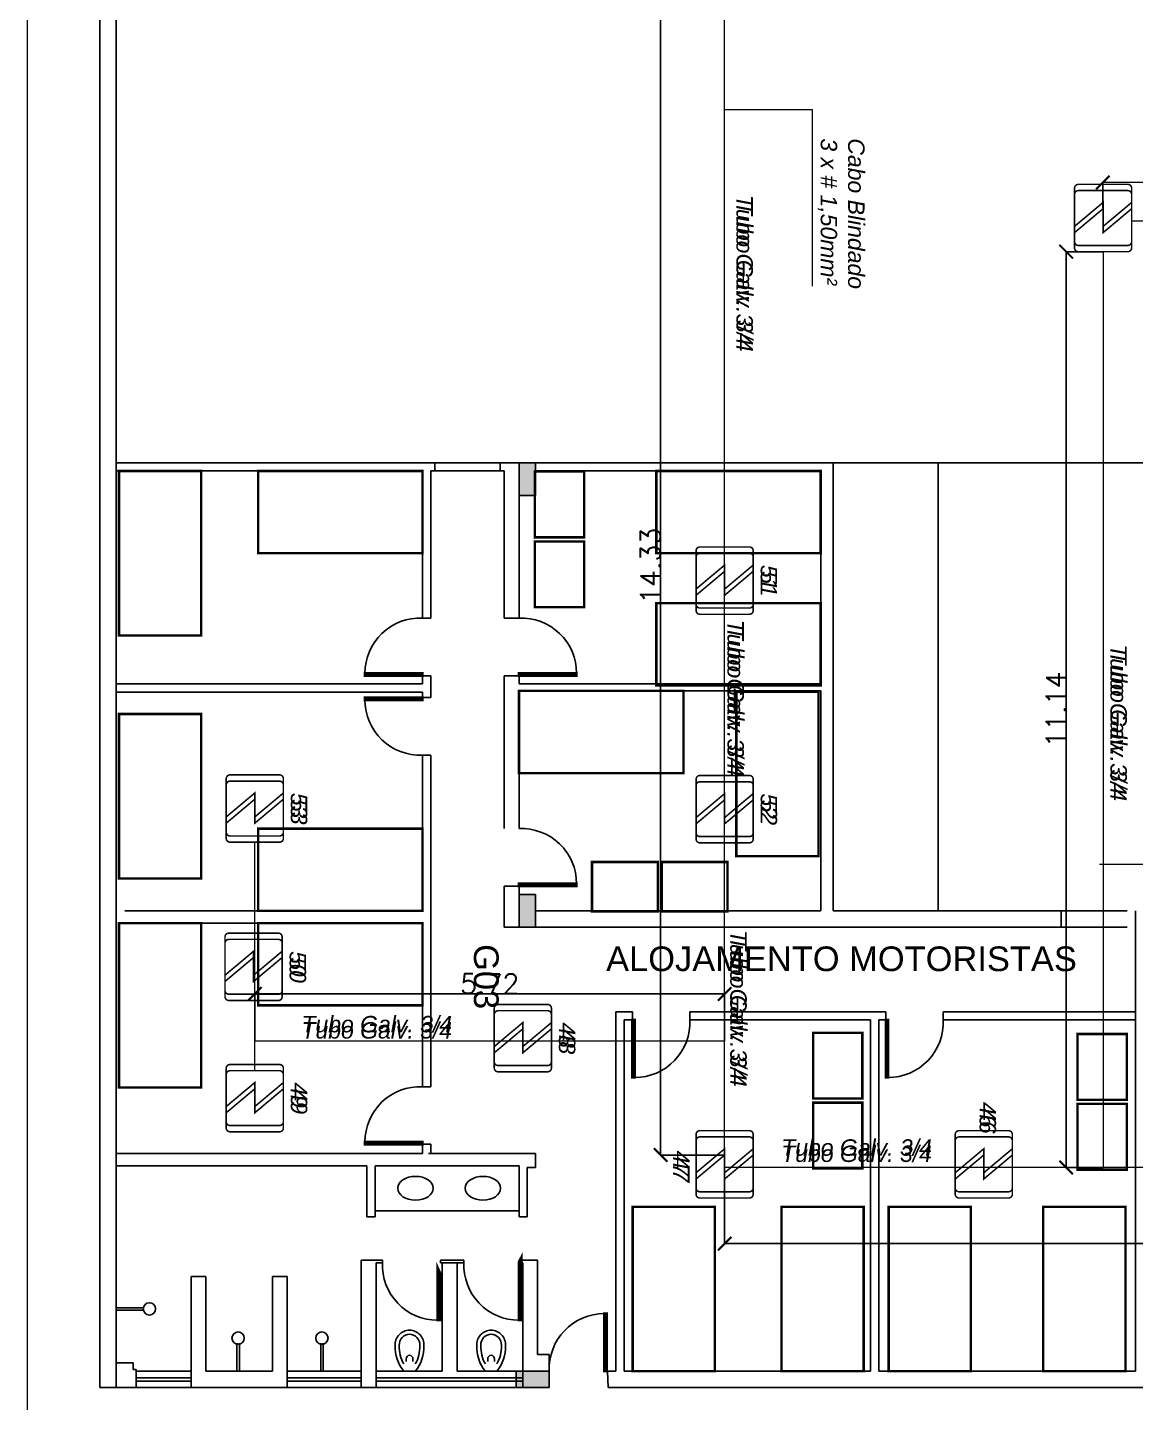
# Model space of a CAD drawing. Header units: metres. Extents: x -331 to 2982, y 362 to 2539.
# Drawn here: x 2868.33 to 2881.81, y 1408.17 to 1424.89 of the extents above; entities that cross this region are included whole.
import ezdxf
from ezdxf.enums import TextEntityAlignment as Align

# ---------------------------------------------------------------- set-up
doc = ezdxf.new("R2010")
doc.units = ezdxf.units.M
doc.layers.get('0').update_dxf_attribs({"color": 251})
doc.layers.get('Defpoints').update_dxf_attribs({"color": 251})
for name, color, linetype in [('DET. FUMAÇA', 1, 'Continuous'), ('Div', 251, 'Continuous'), ('Pis', 251, 'Continuous')]:
    doc.layers.add(name, color=color, linetype=linetype)
doc.styles.add('ARIAL', font='arial.ttf')
doc.styles.add('COTA', font='simplex.shx')
doc.styles.add('DESTAQUE', font='arial.ttf', dxfattribs={"height": 0.4})
doc.styles.get("Standard").update_dxf_attribs({"font": 'arial.ttf', "height": 0.3})
doc.dimstyles.new('EXEC_75', dxfattribs={"dimscale": 75, "dimtxt": 0.0032, "dimasz": 0.0022, "dimexe": 0, "dimexo": 0, "dimgap": 5e-05, "dimtad": 1, "dimzin": 4, "dimdsep": 46, "dimtxsty": 'COTA', "dimblk": 'ARCHTICK', "dimcen": 0, "dimclrd": 1, "dimclre": 1, "dimclrt": 2, "dimazin": 0, "dimtfac": 1, "dimtix": 1, "dimtmove": 2, "dimatfit": 3, "dimldrblk": 'DOT', "dimfxl": 1, "dimtvp": 1, "dimtolj": 1, "dimtzin": 0, "dimarcsym": 0})

# ---------------------------------------------------------------- blocks, each defined once
blk = doc.blocks.new('PILAR')
for p, q in [((-0.09999999999999432, 0.2000000000000028), (0.09999999999999432, 0.2000000000000028)), ((-0.09999999999999432, -0.2000000000000028), (-0.09999999999999432, 0.2000000000000028)), ((0.09999999999999432, 0.2000000000000028), (0.09999999999999432, -0.2000000000000028)), ((0.09999999999999432, -0.2000000000000028), (-0.09999999999999432, -0.2000000000000028))]:
    blk.add_line(p, q)
blk.add_solid([(-0.09999999999999432, -0.2000000000000028), (-0.09999999999999432, 0.2000000000000028), (0.09999999999999432, -0.2000000000000028), (0.09999999999999432, 0.2000000000000028)])
blk = doc.blocks.new('Detector de fumaça')
at = {"layer": 'DET. FUMAÇA', "linetype": 'Continuous', "lineweight": 15, "const_width": 0.01870277497772515}
blk.add_lwpolyline([(774.59948291868, 539.8157648447526), (775.2490596285452, 539.8157648447526, -0.414213562373095), (775.2958165659895, 539.7690079073084), (775.2958165659895, 539.1669315525518, -0.414213562373095), (775.2490596285452, 539.1201746151075), (774.59948291868, 539.1201746151075, -0.414213562373095), (774.5527259812357, 539.1669315525518), (774.5527259812357, 539.7690079073084, -0.414213562373095)], format="xyb", close=True, dxfattribs=at)
blk.add_lwpolyline([(774.7729620717275, 539.8157648447526), (775.0644559117889, 539.46796972993), (774.7729620717275, 539.46796972993), (775.0644559117889, 539.1201746151075)], dxfattribs=at)
blk = doc.blocks.new('derw')
at = {"layer": 'Div', "color": 2, "linetype": 'Continuous', "lineweight": 15}
blk.add_lwpolyline([(814.4189921522002, 2191.529581289617), (814.4189921522002, 2192.588913395118), (816.5705472743985, 2192.588913395118)], dxfattribs=at)
at = {"layer": 'Div', "color": 2, "linetype": 'Continuous', "lineweight": 15, "insert": (814.7715363855286, 2193.224066991034), "char_height": 0.2, "attachment_point": 1}
blk.add_mtext_dynamic_manual_height_columns('{\\fArial|b0|i1|c0|p34;Cabo Blindado \\P3 x # 1,50mm²}', width=13.3188035564217, gutter_width=2.5, heights=[0], dxfattribs=at)
blk = doc.blocks.new('_ARCHTICK')
at = {"color": 0, "linetype": 'ByBlock', "const_width": 0.15}
blk.add_lwpolyline([(-0.5, -0.5), (0.5, 0.5)], dxfattribs=at)
blk = doc.blocks.new('*D137')
at = {"color": 1, "linetype": 'Continuous', "lineweight": -2, "transparency": 16777216}
for p, q in [((2928.009921570723, 1423.227064298965), (2881.414658355266, 1423.009437484689)), ((2928.012771400509, 1422.61689790274), (2928.009921570723, 1423.227064298965)), ((2881.417508185051, 1422.399271088463), (2881.414658355266, 1423.009437484689))]:
    blk.add_line(p, q, dxfattribs=at)
at = {"layer": 'Defpoints', "color": 0, "transparency": 16777216}
for p in [(2881.414658355266, 1423.009437484689), (2928.012771400509, 1422.61689790274), (2881.417508185051, 1422.399271088463)]:
    blk.add_point(p, dxfattribs=at)
at = {"color": 1, "lineweight": -2, "transparency": 16777216, "xscale": 0.165, "yscale": 0.165, "zscale": 0.165}
for p, rotation in [((2928.009921570723, 1423.227064298965), 0.2676024651313921), ((2881.414658355266, 1423.009437484689), 180.2676024651314)]:
    blk.add_blockref('_ARCHTICK', p, dxfattribs=dict(at, rotation=rotation))
at = {"color": 2, "lineweight": 15, "transparency": 16777216, "insert": (2904.711711985263, 1423.241999542089), "char_height": 0.24, "attachment_point": 5, "rotation": 0.26760246513139213, "style": 'COTA'}
blk.add_mtext('\\A1;46.60', dxfattribs=at)
blk = doc.blocks.new('_Dot')
at = {"color": 0, "linetype": 'ByBlock', "lineweight": -2}
blk.add_line((-0.5, 0), (-1, 0), dxfattribs=at)
at = {"color": 0, "linetype": 'ByBlock', "const_width": 0.5}
blk.add_lwpolyline([(-0.25, 0, 1), (0.25, 0, 1)], format="xyb", close=True, dxfattribs=at)
blk = doc.blocks.new('*D138')
at = {"color": 1, "linetype": 'Continuous', "lineweight": -2, "transparency": 16777216}
for p, q in [((2881.417508185051, 1422.167910434262), (2880.968038208545, 1422.167910434262)), ((2880.968038208545, 1422.167910434262), (2880.968038208545, 1411.028710909073)), ((2881.417508185051, 1411.028710909073), (2880.968038208545, 1411.028710909073))]:
    blk.add_line(p, q, dxfattribs=at)
at = {"layer": 'Defpoints', "color": 0, "transparency": 16777216}
for p in [(2881.417508185051, 1422.167910434262), (2880.968038208545, 1411.028710909073), (2881.417508185051, 1411.028710909073)]:
    blk.add_point(p, dxfattribs=at)
at = {"color": 1, "lineweight": -2, "transparency": 16777216, "xscale": 0.165, "yscale": 0.165, "zscale": 0.165}
for p, rotation in [((2880.968038208545, 1422.167910434262), 90), ((2880.968038208545, 1411.028710909073), 270)]:
    blk.add_blockref('_ARCHTICK', p, dxfattribs=dict(at, rotation=rotation))
at = {"color": 2, "lineweight": 15, "transparency": 16777216, "insert": (2880.844288208546, 1416.598310671668), "char_height": 0.24, "attachment_point": 5, "rotation": 90, "style": 'COTA'}
blk.add_mtext('\\A1;11.14', dxfattribs=at)
blk = doc.blocks.new('*D139')
at = {"color": 1, "linetype": 'Continuous', "lineweight": -2, "transparency": 16777216}
for p, q in [((2876.813543925166, 1411.028710909073), (2876.813543925166, 1410.102588989171)), ((2894.74628509789, 1411.028710909073), (2894.74628509789, 1410.102588989171)), ((2876.813543925166, 1410.102588989171), (2894.74628509789, 1410.102588989171))]:
    blk.add_line(p, q, dxfattribs=at)
at = {"layer": 'Defpoints', "color": 0, "transparency": 16777216}
for p in [(2876.813543925166, 1411.028710909073), (2894.74628509789, 1411.028710909073), (2894.74628509789, 1410.102588989171)]:
    blk.add_point(p, dxfattribs=at)
at = {"color": 1, "lineweight": -2, "transparency": 16777216, "xscale": 0.165, "yscale": 0.165, "zscale": 0.165, "rotation": 180}
blk.add_blockref('_ARCHTICK', (2876.813543925166, 1410.102588989171), dxfattribs=at)
at = {"color": 1, "lineweight": -2, "transparency": 16777216, "xscale": 0.165, "yscale": 0.165, "zscale": 0.165}
blk.add_blockref('_ARCHTICK', (2894.74628509789, 1410.102588989171), dxfattribs=at)
at = {"color": 2, "lineweight": 15, "transparency": 16777216, "insert": (2885.779914511528, 1410.226338989171), "char_height": 0.24, "attachment_point": 5, "style": 'COTA'}
blk.add_mtext('\\A1;17.93', dxfattribs=at)
blk = doc.blocks.new('*D140')
at = {"color": 1, "linetype": 'Continuous', "lineweight": -2, "transparency": 16777216}
for p, q in [((2876.813543925166, 1425.513853608338), (2876.034382689184, 1425.513853608338)), ((2876.034382689184, 1411.180020110959), (2876.034382689184, 1425.513853608338)), ((2876.813543925166, 1411.180020110959), (2876.034382689184, 1411.180020110959))]:
    blk.add_line(p, q, dxfattribs=at)
at = {"layer": 'Defpoints', "color": 0, "transparency": 16777216}
for p in [(2876.034382689184, 1425.513853608338), (2876.813543925166, 1425.513853608338), (2876.813543925166, 1411.180020110959)]:
    blk.add_point(p, dxfattribs=at)
at = {"color": 1, "lineweight": -2, "transparency": 16777216, "xscale": 0.165, "yscale": 0.165, "zscale": 0.165}
for p, rotation in [((2876.034382689184, 1425.513853608338), 90), ((2876.034382689184, 1411.180020110959), 270)]:
    blk.add_blockref('_ARCHTICK', p, dxfattribs=dict(at, rotation=rotation))
at = {"color": 2, "lineweight": 15, "transparency": 16777216, "insert": (2875.910632689184, 1418.346936859648), "char_height": 0.24, "attachment_point": 5, "rotation": 90, "style": 'COTA'}
blk.add_mtext('\\A1;14.33', dxfattribs=at)
blk = doc.blocks.new('*D141')
at = {"color": 1, "linetype": 'Continuous', "lineweight": -2, "transparency": 16777216}
for p, q in [((2871.097188472734, 1412.563782565916), (2871.097188472734, 1413.139213852364)), ((2871.097188472734, 1413.139213852364), (2876.813543925166, 1413.139213852364)), ((2876.813543925166, 1412.563782565916), (2876.813543925166, 1413.139213852364))]:
    blk.add_line(p, q, dxfattribs=at)
at = {"layer": 'Defpoints', "color": 0, "transparency": 16777216}
for p in [(2876.813543925166, 1413.139213852364), (2871.097188472734, 1412.563782565916), (2876.813543925166, 1412.563782565916)]:
    blk.add_point(p, dxfattribs=at)
at = {"color": 1, "lineweight": -2, "transparency": 16777216, "xscale": 0.165, "yscale": 0.165, "zscale": 0.165, "rotation": 180}
blk.add_blockref('_ARCHTICK', (2871.097188472734, 1413.139213852364), dxfattribs=at)
at = {"color": 1, "lineweight": -2, "transparency": 16777216, "xscale": 0.165, "yscale": 0.165, "zscale": 0.165}
blk.add_blockref('_ARCHTICK', (2876.813543925166, 1413.139213852364), dxfattribs=at)
at = {"color": 2, "lineweight": 15, "transparency": 16777216, "insert": (2873.95536619895, 1413.262963852364), "char_height": 0.24, "attachment_point": 5, "style": 'COTA'}
blk.add_mtext('\\A1;5.72', dxfattribs=at)

msp = doc.modelspace()

# ---------------------------------------------------------------- linework, layer by layer
at = {"layer": 'Div', "color": 150, "linetype": 'Continuous', "lineweight": 0}
for p, q in [((2876.813543925166, 1417.757332752869), (2876.813543925166, 1425.513853608338)), ((2928.012771400509, 1422.548685325748), (2881.765303299874, 1422.539455726639)), ((2881.417508185051, 1422.167910434262), (2881.417508185051, 1411.028710909073)), ((2876.813543925166, 1411.028710909073), (2876.813543925166, 1417.757332752869)), ((2871.097188472734, 1412.205538723662), (2871.097188472734, 1414.985004510172)), ((2876.813543925166, 1412.563782565916), (2871.097188472734, 1412.563782565916)), ((2894.74628509789, 1411.028710909073), (2876.813543925166, 1411.028710909073))]:
    msp.add_line(p, q, dxfattribs=at)
at = {"layer": 'Div', "color": 230, "linetype": 'Continuous', "lineweight": 0}
msp.add_lwpolyline([(2868.331737591302, 1406.738311297104), (2868.331737591302, 1456.50171918145, -0.414213562373095), (2869.331737591302, 1457.50171918145), (2981.0732040355, 1457.50171918145, -0.573633797378109), (2981.944759001761, 1456.011421373187), (2936.695141891721, 1375.575555968425, -0.2709437248566193), (2935.82358692546, 1375.065853776687), (2919.103372282391, 1375.065853776687, -0.2751897758583724), (2918.224177034503, 1375.589392113914), (2902.169315213926, 1405.214772959877, 0.2751897758583723), (2901.290119966038, 1405.738311297104), (2869.331737591302, 1405.738311297104, -0.414213562373095)], format="xyb", close=True, dxfattribs=at)
at = {"layer": 'Pis'}
for p, q in [((2869.21204962254, 1408.350423337623), (2869.21204962254, 1431.400423337624)), ((2869.41204962254, 1414.000423337623), (2869.41204962254, 1431.100423337623)), ((2874.31204962254, 1419.600423337623), (2869.41204962254, 1419.600423337623)), ((2869.41204962254, 1416.910423337624), (2869.41204962254, 1419.500423337624)), ((2873.136977969745, 1419.500423337623), (2869.41204962254, 1419.500423337624)), ((2873.136977969747, 1417.710423337624), (2873.136977969746, 1419.500423337623)), ((2874.13204962254, 1419.500423337623), (2873.236977969746, 1419.500423337623)), ((2873.236977969746, 1417.710423337624), (2873.236977969746, 1419.500423337623)), ((2873.286977969746, 1419.500423337623), (2873.286977969746, 1419.600423337624)), ((2873.286977969746, 1419.600423337624), (2874.08204962254, 1419.600423337624)), ((2873.286977969746, 1419.500423337623), (2874.08204962254, 1419.500423337623)), ((2874.08204962254, 1419.600423337624), (2874.08204962254, 1419.500423337623)), ((2874.13204962254, 1419.500423337624), (2874.132049622539, 1417.710423337624)), ((2874.312049622539, 1419.600423337623), (2874.512049622539, 1419.600423337623)), ((2874.312049622539, 1419.200423337624), (2874.312049622539, 1419.600423337623)), ((2874.31204962254, 1419.600423337624), (2874.31204962254, 1417.710423337624)), ((2874.41204962254, 1419.600423337623), (2896.97377421454, 1419.600423337623)), ((2874.512049622539, 1419.600423337623), (2874.512049622539, 1419.200423337624)), ((2877.98204962254, 1419.500423337623), (2874.51204962254, 1419.500423337623)), ((2877.98204962254, 1419.500423337623), (2877.98204962254, 1416.910423337624)), ((2878.132049622539, 1419.600423337624), (2878.132049622539, 1414.150423337623)), ((2879.41204962254, 1419.600423337623), (2879.41204962254, 1414.150423337624)), ((2874.512049622539, 1419.200423337624), (2874.312049622539, 1419.200423337624)), ((2873.136977969747, 1417.710423337624), (2873.236977969746, 1417.710423337624)), ((2874.312049622539, 1417.710423337624), (2874.132049622539, 1417.710423337624)), ((2873.136977969746, 1416.910423337624), (2873.136977969746, 1417.040423337624)), ((2873.136977969746, 1417.010423337624), (2873.236977969746, 1417.010423337624)), ((2873.236977969746, 1416.744307572424), (2873.236977969746, 1417.010423337624)), ((2874.132049622539, 1417.010423337624), (2874.132049622539, 1415.150423337623)), ((2874.31204962254, 1417.010423337624), (2874.132049622539, 1417.010423337624)), ((2874.31204962254, 1417.040423337624), (2874.312049622539, 1416.910423337624)), ((2869.41204962254, 1416.910423337624), (2873.136977969746, 1416.910423337624)), ((2869.41204962254, 1414.150423337623), (2869.41204962254, 1416.810423337624)), ((2869.412049622539, 1416.810423337624), (2873.136977969746, 1416.810423337624)), ((2873.136977969746, 1416.714307572425), (2873.136977969746, 1416.810423337624)), ((2873.136977969746, 1416.714307572425), (2873.136977969746, 1416.810423337624)), ((2874.31204962254, 1416.910423337624), (2877.98204962254, 1416.910423337624)), ((2874.31204962254, 1416.825423337624), (2877.98204962254, 1416.825423337624)), ((2874.312049622539, 1416.825423337624), (2874.31204962254, 1415.150423337623)), ((2877.98204962254, 1416.825423337624), (2877.98204962254, 1414.150423337623)), ((2873.136977969746, 1416.744307572424), (2873.236977969746, 1416.744307572424)), ((2873.136977969746, 1414.150423337623), (2873.136977969752, 1416.044307572425)), ((2873.136977969746, 1416.044307572424), (2873.236977969746, 1416.044307572425)), ((2873.236977969746, 1414.150423337623), (2873.236977969737, 1416.044307572425)), ((2874.132049622539, 1414.450423337623), (2874.132049622539, 1414.150423337623)), ((2874.31204962254, 1414.450423337623), (2874.132049622539, 1414.450423337623)), ((2874.31204962254, 1414.480423337623), (2874.31204962254, 1414.150423337623)), ((2874.312049622539, 1414.350423337623), (2874.512049622539, 1414.350423337623)), ((2874.312049622539, 1413.950423337624), (2874.312049622539, 1414.350423337623)), ((2874.512049622539, 1414.350423337623), (2874.312049622539, 1414.350423337623)), ((2874.312049622539, 1414.350423337623), (2874.312049622539, 1414.150423337623)), ((2874.512049622539, 1414.350423337623), (2874.512049622539, 1413.950423337624)), ((2874.512049622539, 1414.150423337623), (2874.512049622539, 1414.350423337623)), ((2869.514833497125, 1414.150423337623), (2870.314833497124, 1414.150423337623)), ((2870.314833497124, 1414.150423337623), (2873.136977969746, 1414.150423337623)), ((2873.236977969745, 1414.150423337623), (2873.236977969745, 1412.010743952648)), ((2874.132049622539, 1414.150423337623), (2874.13204962254, 1413.950423337623)), ((2874.512049622539, 1414.150423337624), (2877.98204962254, 1414.150423337624)), ((2878.132049622539, 1414.150423337623), (2880.909265747955, 1414.150423337623)), ((2880.909265747955, 1413.950423337624), (2880.909265747955, 1414.150423337623)), ((2880.909265747955, 1414.150423337623), (2881.709265747954, 1414.150423337623)), ((2881.81204962254, 1414.150423337624), (2881.812049622539, 1408.550423337624)), ((2869.41204962254, 1408.350423337623), (2869.41204962254, 1414.000423337623)), ((2869.412049622532, 1411.200423337623), (2869.41204962254, 1414.000423337624)), ((2869.514833497125, 1414.000423337624), (2870.314833497124, 1414.000423337624)), ((2870.314833497124, 1414.000423337624), (2873.136977969745, 1414.000423337624)), ((2873.136977969745, 1414.000423337623), (2873.136977969745, 1412.010743952648)), ((2874.13204962254, 1413.950423337623), (2874.31204962254, 1413.950423337624)), ((2874.312049622539, 1414.000423337624), (2874.312049622539, 1413.950423337624)), ((2874.512049622539, 1413.950423337624), (2874.312049622539, 1413.950423337624)), ((2874.312049622539, 1413.950423337624), (2874.512049622539, 1413.950423337624)), ((2874.512049622539, 1413.950423337624), (2874.512049622539, 1414.000423337624)), ((2874.51204962254, 1413.950423337624), (2880.909265747955, 1413.950423337624)), ((2880.909265747955, 1413.950423337624), (2881.709265747954, 1413.950423337624)), ((2881.812049622539, 1413.950423337624), (2881.812049622539, 1412.923361564893)), ((2875.69068584209, 1412.923361564893), (2875.489522343769, 1412.923361564893)), ((2875.48952234377, 1408.550423337623), (2875.489522343769, 1412.923361564893)), ((2875.69068584209, 1412.823361564893), (2875.58952234377, 1412.823361564893)), ((2875.58952234377, 1408.550423337623), (2875.58952234377, 1412.823361564893)), ((2875.69068584209, 1412.923361564893), (2875.64908589736, 1412.923361564893)), ((2875.69068584209, 1412.823361564893), (2875.69068584209, 1412.923361564893)), ((2878.773476902158, 1412.923361564893), (2876.39068584209, 1412.923361564893)), ((2876.39068584209, 1412.823361564894), (2876.39068584209, 1412.923361564893)), ((2878.58952234377, 1412.823361564894), (2876.39068584209, 1412.823361564894)), ((2878.58952234377, 1408.550423337623), (2878.58952234377, 1412.823361564893)), ((2878.803476902158, 1412.823361564894), (2878.689522343769, 1412.823361564894)), ((2878.68952234377, 1408.550423337623), (2878.68952234377, 1412.823361564893)), ((2878.773476902158, 1412.823361564894), (2878.773476902158, 1412.923361564893)), ((2881.812049622539, 1412.923361564893), (2879.473476902158, 1412.923361564893)), ((2879.473476902158, 1412.823361564893), (2879.473476902158, 1412.923361564893)), ((2881.812049622539, 1412.823361564893), (2879.473476902158, 1412.823361564894)), ((2881.812049622539, 1412.823361564894), (2881.812049622539, 1408.550423337624)), ((2873.136977969746, 1412.010743952648), (2873.236977969746, 1412.010743952648)), ((2873.136977969745, 1411.340743952648), (2873.136977969745, 1411.200423337623)), ((2873.136977969745, 1411.310743952649), (2873.236977969746, 1411.310743952649)), ((2873.236977969745, 1411.310743952649), (2873.236977969746, 1411.200423337623)), ((2872.46204962254, 1411.200423337624), (2869.41204962254, 1411.200423337624)), ((2873.136977969746, 1411.200423337623), (2872.46204962254, 1411.200423337624)), ((2874.51204962254, 1411.200423337624), (2873.212049622539, 1411.200423337624)), ((2874.51204962254, 1411.200423337624), (2873.336977969745, 1411.200423337624)), ((2874.51204962254, 1411.200423337624), (2874.51204962254, 1411.029840140304)), ((2872.46204962254, 1411.050423337624), (2869.41204962254, 1411.050423337624)), ((2869.412049622525, 1408.650423337626), (2869.412049622532, 1411.050423337623)), ((2872.46204962254, 1410.429840140304), (2872.46204962254, 1411.050423337624)), ((2872.56204962254, 1410.429840140304), (2872.56204962254, 1411.050423337624)), ((2874.31204962254, 1411.050423337624), (2872.56204962254, 1411.050423337624)), ((2874.31204962254, 1411.050423337624), (2874.31204962254, 1410.429840140304)), ((2874.41204962254, 1411.029840140304), (2874.41204962254, 1410.429840140304)), ((2874.41204962254, 1411.029840140304), (2874.51204962254, 1411.029840140304)), ((2872.56204962254, 1410.429840140304), (2872.46204962254, 1410.429840140304)), ((2874.31204962254, 1410.500423337624), (2872.56204962254, 1410.500423337624)), ((2874.31204962254, 1410.429840140304), (2874.41204962254, 1410.429840140304)), ((2872.39204962254, 1408.350423337624), (2872.39204962254, 1409.900423337624)), ((2872.57204962254, 1409.900423337624), (2872.39204962254, 1409.900423337624)), ((2872.57204962254, 1409.900423337624), (2872.651844659754, 1409.900423337624)), ((2872.57204962254, 1408.350423337624), (2872.57204962254, 1409.870423337625)), ((2872.649855566423, 1409.870423337625), (2872.57204962254, 1409.870423337625)), ((2872.649855566423, 1409.870423337625), (2872.649855566423, 1409.900423337624)), ((2873.641398498704, 1409.900423337624), (2873.358312634142, 1409.900423337622)), ((2873.358312634142, 1409.870423337624), (2873.358312634142, 1409.900423337624)), ((2873.641398498704, 1409.870423337624), (2873.358312634142, 1409.870423337621)), ((2873.378312634142, 1409.870423337624), (2873.378312634142, 1408.550423337624)), ((2873.558312634142, 1409.870423337624), (2873.558312634142, 1408.550423337624)), ((2873.641398498704, 1409.870423337625), (2873.641398498704, 1409.900423337625)), ((2874.37522676958, 1409.900423337624), (2874.341398498704, 1409.900423337624)), ((2874.341398498704, 1409.870423337624), (2874.341398498704, 1409.900423337624)), ((2874.358312634142, 1409.870423337624), (2874.341398498704, 1409.870423337624)), ((2874.538312634142, 1409.900423337624), (2874.358312634142, 1409.900423337624)), ((2874.358312634142, 1409.870423337624), (2874.358312634142, 1408.550423337624)), ((2874.538312634142, 1409.900423337624), (2874.538312634142, 1408.751937272542)), ((2870.32204962254, 1409.700423337624), (2870.32204962254, 1408.550423337623)), ((2870.32204962254, 1409.700423337624), (2870.50204962254, 1409.700423337624)), ((2870.50204962254, 1409.700423337624), (2870.50204962254, 1408.550423337623)), ((2871.31204962254, 1409.700423337624), (2871.31204962254, 1408.550423337623)), ((2871.31204962254, 1409.700423337624), (2871.49204962254, 1409.700423337624)), ((2871.49204962254, 1409.700423337624), (2871.49204962254, 1408.550423337623)), ((2869.752725857076, 1409.322333117778), (2869.41204962254, 1409.322333117778)), ((2869.752725857076, 1409.292333117778), (2869.41204962254, 1409.292333117778)), ((2870.879864772932, 1408.891099572161), (2870.879864772932, 1408.550423337623)), ((2870.909864772932, 1408.891099572161), (2870.909864772932, 1408.550423337623)), ((2871.899899373331, 1408.891099572161), (2871.899899373331, 1408.550423337624)), ((2871.92989937333, 1408.891099572161), (2871.92989937333, 1408.550423337624)), ((2869.617641004762, 1408.650423337625), (2869.41204962254, 1408.650423337626)), ((2869.617641004762, 1408.650423337625), (2869.617040260502, 1408.571600986977)), ((2872.938670650714, 1408.698449430214), (2872.938670650714, 1408.669122989543)), ((2873.020357199822, 1408.698449430214), (2873.020357199822, 1408.669122989554)), ((2873.931530008945, 1408.698449430214), (2873.931530008945, 1408.669122989543)), ((2874.013216558053, 1408.698449430214), (2874.013216558053, 1408.669122989554)), ((2874.678380009098, 1408.751937272542), (2874.538312634142, 1408.751937272542)), ((2874.678380009098, 1408.551937272542), (2874.678380009098, 1408.751937272542)), ((2869.617040260502, 1408.571600986977), (2869.65204962254, 1408.571600986977)), ((2869.65204962254, 1408.570232184966), (2869.65204962254, 1408.550423337626)), ((2870.32204962254, 1408.550423337625), (2869.65204962254, 1408.550423337625)), ((2869.65204962254, 1408.350423337624), (2869.65204962254, 1408.550423337626)), ((2870.32204962254, 1408.470423337624), (2869.65204962254, 1408.470423337624)), ((2870.32204962254, 1408.430423337624), (2869.65204962254, 1408.430423337624)), ((2870.32204962254, 1408.350423337624), (2870.32204962254, 1408.550423337626)), ((2871.31204962254, 1408.550423337625), (2870.50204962254, 1408.550423337625)), ((2872.39204962254, 1408.550423337625), (2871.49204962254, 1408.550423337625)), ((2871.49204962254, 1408.350423337624), (2871.49204962254, 1408.550423337625)), ((2872.39204962254, 1408.470423337624), (2871.49204962254, 1408.470423337624)), ((2872.39204962254, 1408.430423337624), (2871.49204962254, 1408.430423337624)), ((2872.39204962254, 1408.350423337624), (2872.39204962254, 1408.550423337625)), ((2873.378312634142, 1408.550423337625), (2872.57204962254, 1408.550423337625)), ((2874.358312634142, 1408.470423337624), (2872.57204962254, 1408.470423337624)), ((2874.358312634142, 1408.430423337624), (2872.57204962254, 1408.430423337624)), ((2874.358312634142, 1408.550423337624), (2873.558312634142, 1408.550423337625)), ((2874.358312634142, 1408.550423337624), (2874.358312634142, 1408.350423337624)), ((2875.48952234377, 1408.550423337625), (2875.38952234377, 1408.550423337625)), ((2875.38952234377, 1408.550423337625), (2875.395538497406, 1408.350423337623)), ((2876.340732053397, 1408.550423337625), (2875.589522343769, 1408.550423337625)), ((2878.58952234377, 1408.550423337624), (2876.340732053397, 1408.550423337625)), ((2879.026390837968, 1408.550423337624), (2878.68952234377, 1408.550423337624)), ((2881.812049622539, 1408.550423337624), (2879.026390837968, 1408.550423337624)), ((2869.21204962254, 1408.350423337624), (2869.368312634142, 1408.350423337623)), ((2872.368312634142, 1408.350423337623), (2869.368312634142, 1408.350423337623)), ((2872.368312634142, 1408.350423337623), (2872.518312634142, 1408.350423337623)), ((2874.268312634142, 1408.350423337623), (2872.518312634142, 1408.350423337623)), ((2881.768312634142, 1408.350423337623), (2875.395538497406, 1408.350423337623)), ((2881.768312634142, 1408.350423337623), (2881.918312634142, 1408.350423337623))]:
    msp.add_line(p, q, dxfattribs=at)
at = {"layer": 'Pis', "const_width": 0.03}
for points in [[(2869.445035181717, 1417.500423337624), (2870.445035181717, 1417.500423337624), (2870.445035181717, 1419.500423337624), (2869.445035181717, 1419.500423337624)], [(2873.136977969745, 1418.500423337623), (2873.136977969745, 1419.500423337623), (2871.136977969745, 1419.500423337623), (2871.136977969745, 1418.500423337623)], [(2874.504044253006, 1419.493049639859), (2875.104044253006, 1419.493049639859), (2875.104044253006, 1418.693049639859), (2874.504044253006, 1418.693049639859)], [(2877.98204962254, 1419.500423337623), (2877.98204962254, 1418.500423337623), (2875.98204962254, 1418.500423337623), (2875.98204962254, 1419.500423337623)], [(2874.504044253006, 1418.643819384161), (2875.104044253006, 1418.643819384161), (2875.104044253006, 1417.843819384161), (2874.504044253006, 1417.843819384161)], [(2877.98204962254, 1417.892541994294), (2877.98204962254, 1416.892541994294), (2875.98204962254, 1416.892541994294), (2875.98204962254, 1417.892541994294)], [(2873.136977969746, 1417.010423337624), (2873.136977969746, 1417.040423337624), (2872.436977969746, 1417.040423337624), (2872.436977969746, 1417.010423337624)], [(2874.31204962254, 1417.010423337624), (2874.31204962254, 1417.040423337624), (2875.01204962254, 1417.040423337624), (2875.01204962254, 1417.010423337624)], [(2876.31204962254, 1416.825423337624), (2876.31204962254, 1415.825423337624), (2874.31204962254, 1415.825423337624), (2874.31204962254, 1416.825423337624)], [(2876.955369288418, 1416.815279089587), (2877.955369288418, 1416.815279089587), (2877.955369288418, 1414.815279089587), (2876.955369288418, 1414.815279089587)], [(2873.136977969746, 1416.744307572424), (2873.136977969746, 1416.714307572425), (2872.436977969746, 1416.714307572425), (2872.436977969746, 1416.744307572424)], [(2869.445035181717, 1414.544352867179), (2870.445035181717, 1414.544352867179), (2870.445035181717, 1416.544352867179), (2869.445035181717, 1416.544352867179)], [(2873.136977969744, 1414.150423337623), (2873.136977969744, 1415.150423337623), (2871.136977969744, 1415.150423337623), (2871.136977969744, 1414.150423337623)], [(2875.999593086819, 1414.744709377099), (2875.999593086819, 1414.144709377098), (2875.199593086818, 1414.144709377098), (2875.199593086818, 1414.744709377099)], [(2876.848823342517, 1414.744709377099), (2876.848823342517, 1414.144709377098), (2876.048823342517, 1414.144709377098), (2876.048823342517, 1414.744709377099)], [(2874.31204962254, 1414.450423337623), (2874.31204962254, 1414.480423337623), (2875.01204962254, 1414.480423337623), (2875.01204962254, 1414.450423337623)], [(2869.445035181717, 1412.000423337624), (2870.445035181717, 1412.000423337624), (2870.445035181717, 1414.000423337624), (2869.445035181717, 1414.000423337624)], [(2873.136977969745, 1413.000423337623), (2873.136977969745, 1414.000423337623), (2871.136977969745, 1414.000423337623), (2871.136977969745, 1413.000423337623)], [(2875.69068584209, 1412.823361564893), (2875.72068584209, 1412.823361564893), (2875.72068584209, 1412.123361564893), (2875.690685842091, 1412.123361564893)], [(2878.773476902158, 1412.823361564893), (2878.803476902158, 1412.823361564893), (2878.803476902158, 1412.123361564893), (2878.773476902158, 1412.123361564893)], [(2877.889201493465, 1412.666800721869), (2878.489201493465, 1412.666800721869), (2878.489201493465, 1411.866800721869), (2877.889201493465, 1411.866800721869)], [(2881.10534667862, 1412.651489683278), (2881.70534667862, 1412.651489683278), (2881.70534667862, 1411.851489683278), (2881.10534667862, 1411.851489683278)], [(2877.889201493465, 1411.817570466171), (2878.489201493465, 1411.817570466171), (2878.489201493465, 1411.01757046617), (2877.889201493465, 1411.01757046617)], [(2881.10534667862, 1411.80225942758), (2881.70534667862, 1411.80225942758), (2881.70534667862, 1411.002259427579), (2881.10534667862, 1411.002259427579)], [(2873.136977969745, 1411.310743952649), (2873.136977969745, 1411.340743952648), (2872.436977969745, 1411.340743952649), (2872.436977969745, 1411.310743952649)], [(2875.694679272694, 1410.550423337625), (2876.694679272694, 1410.550423337625), (2876.694679272694, 1408.550423337625), (2875.694679272694, 1408.550423337625)], [(2877.505594375357, 1410.550423337624), (2878.505594375357, 1410.550423337624), (2878.505594375357, 1408.550423337624), (2877.505594375357, 1408.550423337624)], [(2878.809031809727, 1410.550423337625), (2879.809031809727, 1410.550423337625), (2879.809031809727, 1408.550423337625), (2878.809031809727, 1408.550423337625)], [(2880.68952234377, 1410.550423337624), (2881.68952234377, 1410.550423337624), (2881.68952234377, 1408.550423337624), (2880.68952234377, 1408.550423337624)], [(2873.349855566423, 1409.870423337624), (2873.319855566423, 1409.870423337625), (2873.319855566423, 1409.170423337624), (2873.349855566422, 1409.170423337624)], [(2874.341398498704, 1409.870423337624), (2874.311398498704, 1409.870423337625), (2874.311398498704, 1409.170423337624), (2874.341398498703, 1409.170423337624)], [(2875.37902286624, 1408.550423337624), (2875.34902286624, 1408.550423337623), (2875.34902286624, 1409.250423337624), (2875.37902286624, 1409.250423337624)]]:
    msp.add_lwpolyline(points, close=True, dxfattribs=at)
at = {"layer": 'Pis'}
for centre in [(2869.814749768315, 1409.307867706242), (2870.894330184467, 1408.953123483399), (2871.914364784866, 1408.953123483399)]:
    msp.add_circle(centre, 0.07500000000000001, dxfattribs=at)
for centre, radius, start, end in [((2873.107620826889, 1417.040423337624), 0.6706428571429228, 87.49109675457586, 179.9999999999417), ((2874.341406765397, 1417.040423337624), 0.6706428571429228, 5.827640674848488e-11, 92.50890324542415), ((2873.107620826889, 1416.714307572425), 0.6706428571429228, 180, 272.5089032453465), ((2874.341406765397, 1414.480423337623), 0.6706428571429228, 5.827640674848488e-11, 92.50890324542415), ((2875.72068584209, 1412.794004422036), 0.6706428571429228, 270.0000000000389, 2.50890324540474), ((2878.803476902158, 1412.794004422036), 0.6706428571429228, 270.0000000000389, 2.50890324540474), ((2873.107620826888, 1411.340743952648), 0.6706428571429228, 87.49109675457586, 179.9999999999417), ((2873.319855566423, 1409.841066194768), 0.6706428571429228, 177.4910967545953, 269.9999999999611), ((2874.311398498704, 1409.841066194768), 0.6706428571429228, 177.4910967545953, 269.9999999999611), ((2875.34902286624, 1408.57978048048), 0.6706428571429228, 90.00000000007772, 182.5089032454047), ((2872.983270227812, 1408.87166454929), 0.1787982500381176, 91.20379341396554, 183.3188658819133), ((2872.983270227812, 1408.87166454929), 0.1287982500381176, 91.20379341408062, 183.3188658819992), ((2872.975757622305, 1408.87166454929), 0.1287982500381176, 356.6811341180008, 88.79620658591939), ((2872.975757622305, 1408.87166454929), 0.1787982500381176, 356.6811341180867, 88.79620658588877), ((2873.976129586043, 1408.87166454929), 0.1787982500381176, 91.20379341396554, 183.3188658819133), ((2873.976129586043, 1408.87166454929), 0.1287982500381176, 91.20379341408062, 183.3188658819992), ((2873.968616980535, 1408.87166454929), 0.1287982500381176, 356.6811341180008, 88.79620658591939), ((2873.968616980535, 1408.87166454929), 0.1787982500381176, 356.6811341180867, 88.79620658588877), ((2873.268887600809, 1408.844589408979), 0.4644169642584562, 177.9362879894933, 219.3021123298878), ((2873.268887600809, 1408.844589408979), 0.4144169642584562, 177.9362879895051, 209.8675460083911), ((2872.690140249308, 1408.844589408979), 0.4644169642584562, 320.6978876701478, 2.063712010506751), ((2872.690140249308, 1408.844589408979), 0.4144169642584562, 330.1324539902286, 2.06371201049264), ((2874.26174695904, 1408.844589408979), 0.4644169642584562, 177.9362879894933, 219.3021123298878), ((2874.26174695904, 1408.844589408979), 0.4144169642584562, 177.9362879895051, 209.8675460083911), ((2873.682999607539, 1408.844589408979), 0.4644169642584562, 320.6978876701478, 2.063712010506751), ((2873.682999607539, 1408.844589408979), 0.4144169642584562, 330.1324539902286, 2.06371201049264), ((2872.981561984805, 1408.700936699105), 0.04296339193529102, 91.20379341367921, 183.3188658820255), ((2872.977465865732, 1408.700936699105), 0.04296339193529102, 356.6811341179745, 88.79620658571447), ((2873.974421343035, 1408.700936699105), 0.04296339193529102, 91.20379341367921, 183.3188658820255), ((2873.970325223962, 1408.700936699105), 0.04296339193529102, 356.6811341179745, 88.79620658571447)]:
    msp.add_arc(centre, radius, start, end, dxfattribs=at)
for centre in [(2873.052216411568, 1410.77531414753), (2873.872834289784, 1410.77531414753)]:
    msp.add_ellipse(centre, major_axis=(-0.2153444486924002, 1.318595739350287e-16), ratio=0.6727271545532613, dxfattribs=at)

# ---------------------------------------------------------------- block references
at = {"lineweight": 0}
for p in [(2874.41204962254, 1419.400423337623), (2874.41204962254, 1414.150423337623)]:
    msp.add_blockref('PILAR', p, dxfattribs=at)
at = {"lineweight": 0, "rotation": 89.99999999999999}
msp.add_blockref('PILAR', (2874.478380009098, 1408.451937272542), dxfattribs=at)
at = {"layer": 'DET. FUMAÇA', "linetype": 'Continuous', "lineweight": 0, "rotation": 270}
for p in [(2341.949538455121, 2197.539727000252), (2341.949538455121, 2197.463727000252), (2337.345574195236, 2193.129149318859), (2337.345574195236, 2193.053149318859), (2331.629218742804, 2190.356821076162), (2337.345574195236, 2190.349233280742), (2331.629218742804, 2190.280821076162), (2337.345574195236, 2190.273233280742), (2331.614473018808, 2188.431636155721), (2331.614473018808, 2188.355636155721), (2334.89040550517, 2187.564053839529), (2334.89040550517, 2187.488053839529), (2331.629218742804, 2186.834264704898), (2331.629218742804, 2186.758264704898), (2337.345574195236, 2186.028982182686), (2340.498329741022, 2186.028982182686), (2337.345574195236, 2185.952982182686), (2340.498329741022, 2185.952982182686)]:
    msp.add_blockref('Detector de fumaça', p, dxfattribs=at)
at = {"layer": 'Div', "color": 150, "linetype": 'Continuous', "lineweight": 15, "rotation": 270}
for p in [(685.2912687683463, 2238.318005863039), (689.8445302280659, 2229.136581120465)]:
    msp.add_blockref('derw', p, dxfattribs=at)
at = {"layer": 'Pis'}
for p in [(2874.41204962254, 1419.400423337623), (2874.41204962254, 1414.150423337623)]:
    msp.add_blockref('PILAR', p, dxfattribs=at)
at = {"layer": 'Pis', "rotation": 89.99999999999999}
msp.add_blockref('PILAR', (2874.478380009097, 1408.451937272542), dxfattribs=at)

# ---------------------------------------------------------------- texts
at = {"layer": 'Div', "color": 2, "linetype": 'Continuous', "lineweight": 0, "char_height": 0.2, "attachment_point": 1, "rotation": 270}
for insert in [(2877.156452819857, 1422.859139636002), (2877.156452819857, 1422.783139636002), (2877.047265719627, 1417.691355829287), (2877.047265719627, 1417.615355829287), (2881.706526677209, 1417.392162991521), (2881.706526677209, 1417.316162991521), (2877.081632057657, 1413.917840150213), (2877.081632057657, 1413.841840150213)]:
    msp.add_mtext_dynamic_manual_height_columns('{\\fArial|b0|i1|c0|p34;Tubo Galv. 3/4 }', width=13.3188035564217, gutter_width=2.5, heights=[0], dxfattribs=dict(at, insert=insert))
at = {"layer": 'Div', "color": 3, "linetype": 'Continuous', "lineweight": 0, "char_height": 0.2, "attachment_point": 1, "rotation": 270}
for s, insert in [('{\\fArial|b0|i1|c0|p34;51}', (2877.451796081815, 1418.358729043268)), ('{\\fArial|b0|i1|c0|p34;51}', (2877.451796081815, 1418.282729043268)), ('{\\fArial|b0|i1|c0|p34;53}', (2871.735440629383, 1415.586400800571)), ('{\\fArial|b0|i1|c0|p34;53}', (2871.735440629383, 1415.510400800571)), ('{\\fArial|b0|i1|c0|p34;52}', (2877.451796081815, 1415.578813005151)), ('{\\fArial|b0|i1|c0|p34;52}', (2877.451796081815, 1415.502813005151)), ('{\\fArial|b0|i1|c0|p34;50}', (2871.720694905388, 1413.66121588013)), ('{\\fArial|b0|i1|c0|p34;50}', (2871.720694905388, 1413.58521588013)), ('{\\fArial|b0|i1|c0|p34;48}', (2874.996627391749, 1412.793633563938)), ('{\\fArial|b0|i1|c0|p34;48}', (2874.996627391749, 1412.717633563938)), ('{\\fArial|b0|i1|c0|p34;49}', (2871.735440629383, 1412.063844429307)), ('{\\fArial|b0|i1|c0|p34;49}', (2871.735440629383, 1411.987844429307)), ('{\\fArial|b0|i1|c0|p34;46}', (2880.115014441888, 1411.826078715095)), ('{\\fArial|b0|i1|c0|p34;46}', (2880.115014441888, 1411.750078715095)), ('{\\fArial|b0|i1|c0|p34;47}', (2876.386468920565, 1411.234378582508)), ('{\\fArial|b0|i1|c0|p34;47}', (2876.386468920565, 1411.158378582508))]:
    msp.add_mtext_dynamic_manual_height_columns(s, width=13.3188035564217, gutter_width=2.5, heights=[0], dxfattribs=dict(at, insert=insert))
at = {"layer": 'Div', "color": 2, "linetype": 'Continuous', "lineweight": 0, "char_height": 0.2, "attachment_point": 1}
for insert in [(2871.664616109133, 1412.872173902505), (2871.664616109133, 1412.796173902505), (2877.502188344997, 1411.371358257738), (2877.502188344997, 1411.295358257738)]:
    msp.add_mtext_dynamic_manual_height_columns('{\\fArial|b0|i1|c0|p34;Tubo Galv. 3/4 }', width=13.3188035564217, gutter_width=2.5, heights=[0], dxfattribs=dict(at, insert=insert))
at = {"layer": 'Pis', "style": 'ARIAL'}
msp.add_text('G03', height=0.3, rotation=270, dxfattribs=at).set_placement((2873.763748074634, 1413.349717481238), align=Align.CENTER)
at = {"layer": 'Pis', "style": 'DESTAQUE'}
msp.add_text('ALOJAMENTO MOTORISTAS', height=0.3, rotation=360, dxfattribs=at).set_placement((2875.371132687325, 1413.416842023047))

# ---------------------------------------------------------------- dimensions: what is measured, and where the dimension line sits
at = {"color": 30, "linetype": 'Continuous', "lineweight": 15, "true_color": 0xf8991e}
for p1, p2, distance, picture, middle in [((2876.813543925166, 1411.180020110959), (2876.813543925166, 1425.513853608338), 0.7791612359819736, '*D140', (2875.910632689184, 1418.346936859648)), ((2928.012771400509, 1422.61689790274), (2881.417508185051, 1422.399271088463), -0.6101730513660205, '*D137', (2904.711711985263, 1423.241999542089)), ((2881.417508185051, 1422.167910434262), (2881.417508185051, 1411.028710909073), -0.4494699765059522, '*D138', (2880.844288208546, 1416.598310671668)), ((2871.097188472734, 1412.563782565916), (2876.813543925166, 1412.563782565916), 0.5754312864480653, '*D141', (2873.95536619895, 1413.262963852364)), ((2876.813543925166, 1411.028710909073), (2894.74628509789, 1411.028710909073), -0.9261219199020161, '*D139', (2885.779914511528, 1410.226338989171))]:
    dim = msp.add_aligned_dim(p1=p1, p2=p2, distance=distance, dimstyle='EXEC_75', dxfattribs=at)
    dim.commit()
    dim.dimension.update_dxf_attribs({"geometry": picture, "text_midpoint": middle})

doc.saveas('drawing.dxf')
